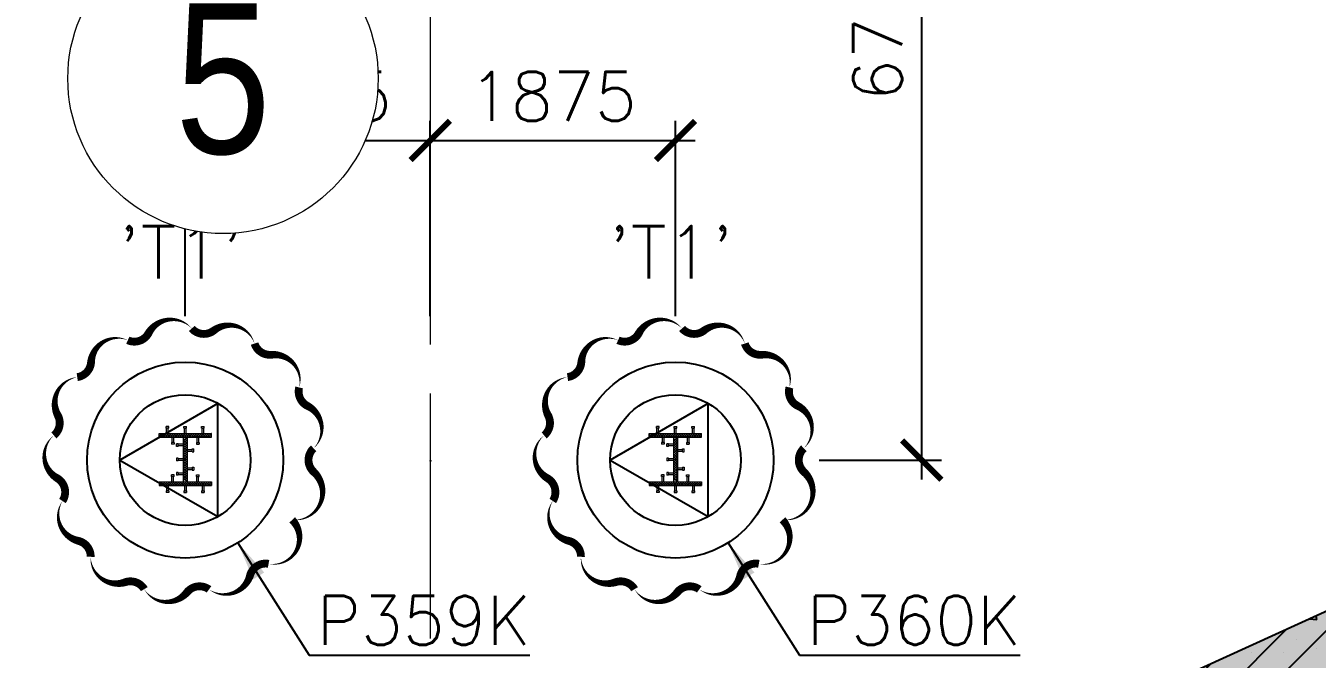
# Model space of a CAD drawing. Header units: millimetres. Extents: x -346728 to 1320345, y -537202 to -385966.
# Drawn here: x 173745 to 183622, y -493241 to -488395 of the extents above; entities that cross this region are included whole.
import ezdxf
from ezdxf.enums import TextEntityAlignment as Align

# ---------------------------------------------------------------- set-up
doc = ezdxf.new("R2010")
doc.units = ezdxf.units.MM
doc.header["$LTSCALE"] = 100
doc.set_wipeout_variables(frame=1)
doc.linetypes.add('X1326_GLB$0$CENTER', pattern=[2, 1.25, -0.25, 0.25, -0.25])
for name, color, linetype, lineweight in [('0 T KY HIEU', 7, 'Continuous', 9), ('0 T TEXT', 7, 'Continuous', 13), ('KCMANH', 8, 'Continuous', 13), ('KINGPOST', 5, 'Continuous', 20), ('X1326_GLB$0$A-tim', 8, 'X1326_GLB$0$CENTER', 9)]:
    doc.layers.add(name, color=color, linetype=linetype, lineweight=lineweight)
doc.layers.add('CL load', color=1, linetype='Continuous', plot=False)
for name, color, linetype in [('hach', 253, 'Continuous'), ('PILE MARK', 8, 'Continuous'), ('PL', 3, 'Continuous'), ('PLT', 6, 'Continuous'), ('W2', 4, 'Continuous'), ('XR_1326_csPL$0$hach', 253, 'Continuous'), ('XR_1326_csPL$0$SY', 1, 'Continuous'), ('XR_1326_csPL$0$W2', 4, 'Continuous')]:
    doc.layers.add(name, color=color, linetype=linetype)
doc.styles.add('simplex', font='simplex.shx')
doc.styles.add('VNI-HELSE-CONDENSE', font='VHELVCN.TTF')
doc.dimstyles.new('100', dxfattribs={"dimscale": 150, "dimtxt": 2.5, "dimasz": 2, "dimexe": 1, "dimexo": 1, "dimgap": 1, "dimtad": 1, "dimdec": 0, "dimzin": 0, "dimdsep": 46, "dimtxsty": 'simplex', "dimblk": 'ARCHTICK', "dimcen": 1, "dimdle": 1, "dimclrd": 256, "dimclre": 256, "dimclrt": 6, "dimadec": 0, "dimazin": 0, "dimtfac": 1, "dimtdec": 0, "dimtix": 1, "dimtmove": 2, "dimatfit": 3, "dimfxl": 1, "dimtolj": 1, "dimtzin": 0, "dimarcsym": 0})
pattern_1 = [(45, (188543.33, 11377564.439), (-8.980256121, 8.980256121), []), (135, (188543.33, 11377564.439), (-8.980256121, -8.980256121), [])]

# ---------------------------------------------------------------- blocks, each defined once
blk = doc.blocks.new('_ArchTick')
at = {"color": 0, "linetype": 'ByBlock', "const_width": 0.15}
blk.add_lwpolyline([(-0.5, -0.5), (0.5, 0.5)], dxfattribs=at)
blk = doc.blocks.new('*D513')
at = {"layer": 'CL load', "lineweight": -2, "transparency": 16777216}
for p, q in [((174963.6, -490617.2), (174963.6, -489122)), ((176838.6, -490617.2), (176838.6, -489122)), ((174813.6, -489272), (176988.6, -489272))]:
    blk.add_line(p, q, dxfattribs=at)
at = {"layer": 'DEFPOINTS', "color": 0, "transparency": 16777216}
for p in [(176838.6, -489272), (174963.6, -490767.2, 0), (176838.6, -490767.2, 0)]:
    blk.add_point(p, dxfattribs=at)
at = {"layer": 'CL load', "lineweight": -2, "transparency": 16777216, "xscale": 300, "yscale": 300, "zscale": 300, "rotation": 180}
blk.add_blockref('_ArchTick', (174963.6, -489272), dxfattribs=at)
at = {"layer": 'CL load', "lineweight": -2, "transparency": 16777216, "xscale": 300, "yscale": 300, "zscale": 300}
blk.add_blockref('_ArchTick', (176838.6, -489272), dxfattribs=at)
at = {"layer": 'CL load', "color": 6, "transparency": 16777216, "insert": (175901.1, -488934.5), "char_height": 375, "attachment_point": 5, "style": 'simplex'}
blk.add_mtext('\\A1;1875', dxfattribs=at)
blk = doc.blocks.new('*D514')
at = {"layer": 'CL load', "lineweight": -2, "transparency": 16777216}
for p, q in [((176838.6, -490617.2), (176838.6, -489122)), ((178713.6, -490617.2), (178713.6, -489122)), ((176688.6, -489272), (178863.6, -489272))]:
    blk.add_line(p, q, dxfattribs=at)
at = {"layer": 'DEFPOINTS', "color": 0, "transparency": 16777216}
for p in [(178713.6, -489272), (176838.6, -490767.2, 0), (178713.6, -490767.2, 0)]:
    blk.add_point(p, dxfattribs=at)
at = {"layer": 'CL load', "lineweight": -2, "transparency": 16777216, "xscale": 300, "yscale": 300, "zscale": 300, "rotation": 180}
blk.add_blockref('_ArchTick', (176838.6, -489272), dxfattribs=at)
at = {"layer": 'CL load', "lineweight": -2, "transparency": 16777216, "xscale": 300, "yscale": 300, "zscale": 300}
blk.add_blockref('_ArchTick', (178713.6, -489272), dxfattribs=at)
at = {"layer": 'CL load', "color": 6, "transparency": 16777216, "insert": (177776.1, -488934.5), "char_height": 375, "attachment_point": 5, "style": 'simplex'}
blk.add_mtext('\\A1;1875', dxfattribs=at)
blk = doc.blocks.new('*D515')
at = {"layer": 'CL load', "lineweight": -2, "transparency": 16777216}
for p, q in [((180597.6, -491867.2), (180597.6, -484791.8)), ((180371.2, -484941.8), (180747.6, -484941.8)), ((179813.6, -491717.2), (180747.6, -491717.2))]:
    blk.add_line(p, q, dxfattribs=at)
at = {"layer": 'DEFPOINTS', "color": 0, "transparency": 16777216}
for p in [(180221.2, -484941.8, 0), (180597.6, -484941.8), (179663.6, -491717.2, 0)]:
    blk.add_point(p, dxfattribs=at)
at = {"layer": 'CL load', "lineweight": -2, "transparency": 16777216, "xscale": 300, "yscale": 300, "zscale": 300}
for p, rotation in [((180597.6, -484941.8), 90), ((180597.6, -491717.2), 270)]:
    blk.add_blockref('_ArchTick', p, dxfattribs=dict(at, rotation=rotation))
at = {"layer": 'CL load', "color": 6, "transparency": 16777216, "insert": (180260.1, -488329.5), "char_height": 375, "attachment_point": 5, "rotation": 90, "style": 'simplex'}
blk.add_mtext('\\A1;6775', dxfattribs=at)
blk = doc.blocks.new('LVL-KHUNGTEN')
blk.add_lwpolyline([(61072.9, 41092.8), (119123.5, 41092.8), (119123.5, 61.9), (61072.9, 61.9)], close=True)
blk = doc.blocks.new('T STT')
at = {"color": 7, "linetype": 'Continuous'}
blk.add_wipeout([(376643.7, 277984.1), (376755.9, 277976.2), (376878.7, 277948.8), (377024.5, 277887.7), (377155.7, 277798.8), (377265.6, 277687.4), (377334.3, 277588), (377397.7, 277451.4), (377432.6, 277317.1), (377443.7, 277184.1), (377432.5, 277050.8), (377404, 276935.1), (377364.8, 276837.6), (377294.2, 276718.4), (377202.6, 276611.8), (377121.8, 276542.7), (377010.9, 276473.4), (376887.8, 276422.3), (376741.1, 276390.1), (376643.7, 276384.1), (376531.6, 276392), (376392.4, 276424.6), (376244.6, 276490.8), (376127.4, 276573.1), (376049.1, 276649), (375987, 276727.3), (375927.4, 276827.9), (375875.7, 276960.2), (375852.6, 277065.4), (375843.7, 277184.1), (375850, 277284.4), (375876.6, 277411.2), (375908.4, 277499.2), (375963.6, 277605.5), (376039.8, 277708.9), (376130.3, 277797.7), (376215.5, 277859.9), (376312.8, 277912.5), (376425.6, 277953.8), (376556.9, 277979.4)], dxfattribs=at)
at = {"layer": '0 T KY HIEU', "color": 7}
blk.add_circle((376643.7, 277184.1), 800, dxfattribs=at)
at = {"layer": '0 T TEXT', "color": 7, "style": 'VNI-HELSE-CONDENSE'}
blk.add_attdef('0', text='', height=750, dxfattribs=at).set_placement((376643.7, 277184.1), align=Align.MIDDLE_CENTER)
blk = doc.blocks.new('MB HANG RAO TAM')
at = {"layer": 'XR_1326_csPL$0$SY'}
blk.add_point((28950.1, -6775.3, 0), dxfattribs=at)
ref = blk.add_blockref('T STT', (-531413.8, -415071.3, -2471.8), dxfattribs=dict(xscale=1.483571909629973, yscale=1.483571909629973, zscale=1.483571909629973))
ref.add_attrib('0', '5', dxfattribs={"layer": '0 T TEXT', "color": 7, "height": 1150, "style": 'VNI-HELSE-CONDENSE'}).set_placement((27364.2, -3848.7, -2471.8), align=Align.MIDDLE_CENTER)
blk = doc.blocks.new('KP50')
at = {"ltscale": 0.1}
h = blk.add_hatch(color=6, dxfattribs=at)
h.dxf.hatch_style = 1
h.paths.add_polyline_path([(14.4, 171.2), (-14.4, 171.2), (-14.4, 142.4)])
h.paths.add_polyline_path([(-14.4, -142.4), (-14.4, -171.2), (14.4, -171.2)])
at = {"layer": 'KCMANH', "linetype": 'ByBlock'}
h = blk.add_hatch(dxfattribs=at)
h.set_pattern_fill('ANSI37', color=6, scale=4, style=0)
h.set_pattern_definition(pattern_1)
h.paths.add_polyline_path([(-200, 200), (-200, 171.2), (200, 171.2), (200, 200)])
h = blk.add_hatch(dxfattribs=at)
h.set_pattern_fill('ANSI37', color=6, scale=4, style=0)
h.set_pattern_definition([(45, (188728.93, 11377564.439), (-8.980256121, 8.980256121), []), (135, (188728.93, 11377564.439), (-8.980256121, -8.980256121), [])])
h.paths.add_polyline_path([(14.4, 171.2), (-14.4, 142.4), (-14.4, -142.4), (14.4, -171.2)])
h = blk.add_hatch(dxfattribs=at)
h.set_pattern_fill('ANSI37', color=6, scale=4, style=0)
h.set_pattern_definition(pattern_1)
h.paths.add_polyline_path([(-200, -171.2), (-200, -200), (200, -200), (200, -171.2)])
for p, q in [((-125.2, 252.8), (-146, 252.8)), ((-146, 240), (-146, 252.8)), ((-125.2, 240), (-146, 240)), ((-142, 200), (-142, 240)), ((-129.2, 200), (-129.2, 240)), ((-125.2, 240), (-125.2, 252.8)), ((-10.4, 252.8), (10.4, 252.8)), ((-10.4, 240), (-10.4, 252.8)), ((-10.4, 240), (10.4, 240)), ((-6.4, 200), (-6.4, 240)), ((6.4, 200), (6.4, 240)), ((10.4, 240), (10.4, 252.8)), ((125.2, 252.8), (146, 252.8)), ((125.2, 240), (125.2, 252.8)), ((125.2, 240), (146, 240)), ((129.2, 200), (129.2, 240)), ((142, 200), (142, 240)), ((146, 240), (146, 252.8)), ((-85.2, 131.2), (-106, 131.2)), ((-106, 131.2), (-106, 118.4)), ((-85.2, 118.4), (-106, 118.4)), ((-102, 171.2), (-102, 131.2)), ((-89.2, 171.2), (-89.2, 131.2)), ((-85.2, 131.2), (-85.2, 118.4)), ((-67.2, 99.6), (-67.2, 120.4)), ((-54.4, 120.4), (-67.2, 120.4)), ((-54.4, 99.6), (-67.2, 99.6)), ((-54.4, 99.6), (-54.4, 120.4)), ((-14.4, 116.4), (-54.4, 116.4)), ((-14.4, 103.6), (-54.4, 103.6)), ((85.2, 131.2), (106, 131.2)), ((85.2, 131.2), (85.2, 118.4)), ((85.2, 118.4), (106, 118.4)), ((89.2, 171.2), (89.2, 131.2)), ((102, 171.2), (102, 131.2)), ((106, 131.2), (106, 118.4)), ((-67.2, 10.4), (-67.2, -10.4)), ((-54.4, 10.4), (-67.2, 10.4)), ((-54.4, 10.4), (-54.4, -10.4)), ((-14.4, 6.4), (-54.4, 6.4)), ((14.4, 76.4), (54.4, 76.4)), ((14.4, 63.6), (54.4, 63.6)), ((54.4, 59.6), (54.4, 80.4)), ((54.4, 80.4), (67.2, 80.4)), ((54.4, 59.6), (67.2, 59.6)), ((67.2, 59.6), (67.2, 80.4)), ((-54.4, -10.4), (-67.2, -10.4)), ((-14.4, -6.4), (-54.4, -6.4)), ((14.4, -63.6), (54.4, -63.6)), ((14.4, -76.4), (54.4, -76.4)), ((54.4, -59.6), (54.4, -80.4)), ((54.4, -59.6), (67.2, -59.6)), ((54.4, -80.4), (67.2, -80.4)), ((67.2, -59.6), (67.2, -80.4)), ((-85.2, -118.4), (-106, -118.4)), ((-106, -131.2), (-106, -118.4)), ((-85.2, -131.2), (-106, -131.2)), ((-102, -171.2), (-102, -131.2)), ((-89.2, -171.2), (-89.2, -131.2)), ((-85.2, -131.2), (-85.2, -118.4)), ((-67.2, -99.6), (-67.2, -120.4)), ((-54.4, -99.6), (-67.2, -99.6)), ((-54.4, -120.4), (-67.2, -120.4)), ((-54.4, -99.6), (-54.4, -120.4)), ((-14.4, -103.6), (-54.4, -103.6)), ((-14.4, -116.4), (-54.4, -116.4)), ((85.2, -118.4), (106, -118.4)), ((85.2, -131.2), (85.2, -118.4)), ((85.2, -131.2), (106, -131.2)), ((89.2, -171.2), (89.2, -131.2)), ((102, -171.2), (102, -131.2)), ((106, -131.2), (106, -118.4)), ((-125.2, -240), (-146, -240)), ((-146, -240), (-146, -252.8)), ((-125.2, -252.8), (-146, -252.8)), ((-142, -200), (-142, -240)), ((-129.2, -200), (-129.2, -240)), ((-125.2, -240), (-125.2, -252.8)), ((-10.4, -240), (10.4, -240)), ((-10.4, -240), (-10.4, -252.8)), ((-10.4, -252.8), (10.4, -252.8)), ((-6.4, -200), (-6.4, -240)), ((6.4, -200), (6.4, -240)), ((10.4, -240), (10.4, -252.8)), ((125.2, -240), (146, -240)), ((125.2, -240), (125.2, -252.8)), ((125.2, -252.8), (146, -252.8)), ((129.2, -200), (129.2, -240)), ((142, -200), (142, -240)), ((146, -240), (146, -252.8))]:
    blk.add_line(p, q, dxfattribs=at)
at = {"layer": 'KINGPOST', "color": 6, "linetype": 'ByBlock'}
for p, q in [((-200, 200), (200, 200)), ((-200, 171.2), (-200, 200)), ((200, 171.2), (200, 200)), ((-200, 171.2), (200, 171.2)), ((-14.4, 171.2), (-14.4, -171.2)), ((-14.4, 142.4), (14.4, 171.2)), ((14.4, 171.2), (14.4, -171.2)), ((-200, -171.2), (200, -171.2)), ((-200, -171.2), (-200, -200)), ((-14.4, -142.4), (14.4, -171.2)), ((200, -171.2), (200, -200)), ((-200, -200), (200, -200))]:
    blk.add_line(p, q, dxfattribs=at)
blk.add_lwpolyline([(-14.4, 0), (14.4, 0)], dxfattribs=at)
blk = doc.blocks.new('B1 Kingpost Layout Plan1')
at = {"layer": 'KCMANH', "linetype": 'ByBlock'}
for p in [(24600, -76947, 0), (28350, -76947, 0)]:
    blk.add_blockref('KP50', p, dxfattribs=at)

msp = doc.modelspace()

# ---------------------------------------------------------------- hatches: boundary and pattern name
at = {"ltscale": 0.1}
h = msp.add_hatch(color=6, dxfattribs=at)
h.dxf.hatch_style = 1
h.paths.add_polyline_path([(174978, -491546), (174949.2, -491546), (174949.2, -491574.8)])
h.paths.add_polyline_path([(174949.2, -491859.6), (174949.2, -491888.4), (174978, -491888.4)])
h = msp.add_hatch(color=6, dxfattribs=at)
h.dxf.hatch_style = 1
h.paths.add_polyline_path([(178728, -491546), (178699.2, -491546), (178699.2, -491574.8)])
h.paths.add_polyline_path([(178699.2, -491859.6), (178699.2, -491888.4), (178728, -491888.4)])
at = {"layer": 'hach'}
h = msp.add_hatch(dxfattribs=at)
h.set_pattern_fill('ANSI31', color=256, scale=70)
h.set_pattern_definition([(45, (121918.56, -508591.22), (-157.15448, 157.15448), [])])
h.paths.add_polyline_path([(142200.7, -410142.2), (128621.2, -428107.5), (155914.1, -501359), (162214.1, -503970.9), (238136.4, -469396.6), (242695.2, -462329.4), (242687.2, -415142.7), (237685.1, -410142.2)])
h.paths.add_polyline_path([(142797.9, -411342.2), (129975.7, -428305.7), (156856.2, -500450.6), (162191.6, -502662.6), (237318.8, -468450.4), (241495.1, -461976.1), (241487, -415639.4), (237188.2, -411342.2)], flags=16)
h = msp.add_hatch(dxfattribs=at)
h.set_pattern_fill('AR-CONC', color=256, scale=4)
h.set_pattern_definition([(50, (121918.56, -508591.2), (728.7387, -63.7563), [76.2, -838.2]), (355, (121918.56, -508591.2), (-140.9737, 764.2274), [60.96, -670.5623]), (100.45144, (121979.3, -508596.54), (587.765, 700.471), [64.76, -712.361]), (46.1842, (121918.6, -508388), (1084.316, -168.1693), [114.3, -1257.3]), (96.63556, (122008.9, -508402), (949.6165, 989.7045), [97.14, -1068.5424]), (351.18415, (121918.6, -508388), (949.6165, 989.7045), [91.44, -1005.839]), (21, (122020.16, -508438.8), (606.4576, -409.0608), [76.2, -838.2]), (326, (122020.16, -508438.8), (247.208, 736.752), [60.96, -670.56]), (71.45144, (122070.7, -508472.9), (853.6657, 327.691), [64.76, -712.3598]), (37.5, (121918.56, -508591.22), (12.3544, 338.22016), [0, -662.432, 0, -680.72, 0, -673.1]), (7.5, (121918.56, -508591.22), (267.27865, 400.7223), [0, -388.112, 0, -647.192, 0, -256.54]), (327.5, (121692, -508591.22), (542.3624, -22.91498), [0, -254, 0, -792.48, 0, -1051.56]), (317.5, (121590.4, -508591.2), (592.5167, 101.706), [0, -330.2, 0, -526.288, 0, -746.76])])
h.paths.add_polyline_path([(142200.7, -410142.2), (128621.2, -428107.5), (155914.1, -501359), (162214.1, -503970.9), (238136.4, -469396.6), (242695.2, -462329.4), (242687.2, -415142.7), (237685.1, -410142.2)])
h.paths.add_polyline_path([(142797.9, -411342.2), (129975.7, -428305.7), (156856.2, -500450.6), (162191.6, -502662.6), (237318.8, -468450.4), (241495.1, -461976.1), (241487, -415639.4), (237188.2, -411342.2)], flags=16)

# ---------------------------------------------------------------- linework, layer by layer
at = {"color": 6, "elevation": -2718.3}
for points in [[(175945.7, -491627.3, 0, 60, 0.520567), (175899, -491302.9, 60, 60, -0.353453), (175835.4, -491161.7, 0, 60, 0.520567), (175623, -490911.5, 60, 60, -0.353492), (175494.1, -490825.8, 0, 60, 0.520567), (175181.3, -490726.9, 60, 60, -0.39449), (175013.9, -490710.5, 0, 60, 0.520567), (174683, -490747.2, 60, 60, -0.390715), (174524.8, -490800.6, 0, 60, 0.520567), (174243.5, -490969.5, 60, 60, -0.353493), (174138, -491082.8, 0, 60, 0.520567), (173989.5, -491375.5, 60, 60, -0.357135), (173959.1, -491528.5, 0, 60, 0.520567), (173984.9, -491856.3, 60, 60, -0.428971), (174025.2, -492030.2, 0, 60, 0.520567), (174145.9, -492335, 60, 60, -0.353458), (174240.6, -492457.5, 0, 60, 0.520567), (174505.2, -492651.6, 60, 60, -0.353489), (174650.5, -492705, 0, 60, 0.520567), (174977.7, -492728.6, 60, 60, -0.398275), (175145.7, -492706.6, 0, 60, 0.520567), (175460.3, -492598.2, 60, 60, -0.38695), (175601.4, -492511.1, 0, 60, 0.731435), (175782, -492174.8, 0, 60, 0.720683), (175946.6, -491807.8, 60, 60, -0.435898)], [(179695.7, -491627.3, 0, 60, 0.520567), (179649, -491302.9, 60, 60, -0.353453), (179585.4, -491161.7, 0, 60, 0.520567), (179373, -490911.5, 60, 60, -0.353492), (179244.1, -490825.8, 0, 60, 0.520567), (178931.3, -490726.9, 60, 60, -0.39449), (178763.9, -490710.5, 0, 60, 0.520567), (178433, -490747.2, 60, 60, -0.390715), (178274.8, -490800.6, 0, 60, 0.520567), (177993.5, -490969.5, 60, 60, -0.353493), (177888, -491082.8, 0, 60, 0.520567), (177739.5, -491375.5, 60, 60, -0.357135), (177709.1, -491528.5, 0, 60, 0.520567), (177734.9, -491856.3, 60, 60, -0.428971), (177775.2, -492030.2, 0, 60, 0.520567), (177895.9, -492335, 60, 60, -0.353458), (177990.6, -492457.5, 0, 60, 0.520567), (178255.2, -492651.6, 60, 60, -0.353489), (178400.5, -492705, 0, 60, 0.520567), (178727.7, -492728.6, 60, 60, -0.398275), (178895.7, -492706.6, 0, 60, 0.520567), (179210.3, -492598.2, 60, 60, -0.38695), (179351.4, -492511.1, 0, 60, 0.731435), (179532, -492174.8, 0, 60, 0.720683), (179696.6, -491807.8, 60, 60, -0.435898)]]:
    msp.add_lwpolyline(points, format="xyseb", close=True, dxfattribs=at)
at = {"layer": 'PL', "elevation": -1404.9}
for points in [[(175213.6, -492150.2), (175213.6, -491284.1), (174463.6, -491717.2)], [(175213.6, -492150.2), (175213.6, -491284.1), (174463.6, -491717.2)], [(178963.6, -492150.2), (178963.6, -491284.1), (178213.6, -491717.2)], [(178963.6, -492150.2), (178963.6, -491284.1), (178213.6, -491717.2)]]:
    msp.add_lwpolyline(points, close=True, dxfattribs=at)
at = {"layer": 'PL'}
for centre, radius in [((174963.6, -491717.2, -1404.9), 750), ((174963.6, -491717.2, -1404.9), 750), ((178713.6, -491717.2, -1404.9), 750), ((178713.6, -491717.2, -1404.9), 750), ((174963.6, -491717.2, -1404.9), 500), ((174963.6, -491717.2, -1404.9), 500), ((178713.6, -491717.2, -1404.9), 500), ((178713.6, -491717.2, -1404.9), 500)]:
    msp.add_circle(centre, radius, dxfattribs=at)
at = {"layer": 'W2', "ltscale": 0.5, "elevation": -1404.9}
msp.add_lwpolyline([(142797.9, -411342.2), (129975.7, -428305.7), (156856.2, -500450.6), (162191.6, -502662.6), (237318.8, -468450.4), (241495.1, -461976.1), (241487, -415639.4), (237188.2, -411342.2)], close=True, dxfattribs=at)
at = {"layer": 'X1326_GLB$0$A-tim', "ltscale": 15}
msp.add_line((176838.6, -398208.6, -1404.9), (176838.6, -512162.7, -1404.9), dxfattribs=at)
at = {"layer": 'XR_1326_csPL$0$hach', "color": 250}
for p, q in [((181545.7, -495167.5, -1404.9), (183966.8, -492746.4, -1404.9)), ((183560.9, -492931.2, -1404.9), (183618.5, -492936.2, -1404.9)), ((183618.4, -492936.3, -1404.9), (183613.1, -492907.5, -1404.9)), ((180968.6, -495430.3, -1404.9), (183389.7, -493009.2, -1404.9)), ((183467.6, -493090.7, -1404.9), (183467.6, -493090.7, -1404.9)), ((183619, -493157.5, -1404.9), (183619, -493157.5, -1404.9)), ((183116.9, -493191.1, -1404.9), (183116.9, -493191.1, -1404.9)), ((183364.6, -493191, -1404.9), (183364.6, -493191, -1404.9))]:
    msp.add_line(p, q, dxfattribs=at)
at = {"layer": 'XR_1326_csPL$0$W2', "color": 7, "ltscale": 0.5}
msp.add_line((162191.6, -502662.6, -1404.9), (237318.8, -468450.4, -1404.9), dxfattribs=at)

# ---------------------------------------------------------------- block references
at = {"extrusion": (0.00597, -2.28885e-18, 0.999982), "xscale": 3.385207865094198, "yscale": 3.385207865094198, "zscale": 3.385207865094198}
msp.add_blockref('LVL-KHUNGTEN', (-107243.5, -525073.6, -287.1), dxfattribs=at)

# ---------------------------------------------------------------- texts
at = {"layer": 'PILE MARK', "color": 4, "style": 'simplex'}
for s, p in [('P359K', (175968.8, -493131.7, -1404.9)), ('P360K', (179718.8, -493131.7, -1404.9))]:
    msp.add_text(s, height=375, dxfattribs=at).set_placement(p)
at = {"layer": 'PLT', "style": 'simplex'}
for p in [(174450.3, -490327, -1404.9), (178200.3, -490327, -1404.9)]:
    msp.add_text("'T1'", height=400, dxfattribs=at).set_placement(p)

# ---------------------------------------------------------------- dimensions: what is measured, and where the dimension line sits
at = {"layer": 'CL load'}
dim = msp.add_linear_dim(base=(180597.6, -484941.8, -1404.9), p1=(179663.6, -491717.2, -1404.9), p2=(180221.2, -484941.8, -1404.9), angle=90, dimstyle='100', dxfattribs=at)
dim.commit()
dim.dimension.update_dxf_attribs({"geometry": '*D515', "text_midpoint": (180260.1, -488329.5, -1404.9)})
for base, p1, p2, picture, middle in [((176838.6, -489272, -1404.9), (174963.6, -490767.2, -1404.9), (176838.6, -490767.2, -1404.9), '*D513', (175901.1, -488934.5, -1404.9)), ((178713.6, -489272, -1404.9), (176838.6, -490767.2, -1404.9), (178713.6, -490767.2, -1404.9), '*D514', (177776.1, -488934.5, -1404.9))]:
    dim = msp.add_linear_dim(base=base, p1=p1, p2=p2, dimstyle='100', dxfattribs=at)
    dim.commit()
    dim.dimension.update_dxf_attribs({"geometry": picture, "text_midpoint": middle})

# ---------------------------------------------------------------- leaders
at = {"layer": 'PILE MARK'}
for points in [[(175365.8, -492350.2, -1404.9), (175911.5, -493209.3, -1404.9), (177600.3, -493209.3, -1404.9)], [(179115.8, -492350.2, -1404.9), (179661.5, -493209.3, -1404.9), (181350.3, -493209.3, -1404.9)]]:
    msp.add_leader(points, dimstyle='100', override={"dimgap": 1, "dimtad": 0}, dxfattribs=at)

# ---------------------------------------------------------------- next in the draw order: block references
msp.add_blockref('MB HANG RAO TAM', (147888.6, -484948.9, 0))

# ---------------------------------------------------------------- next in the draw order: block references
msp.add_blockref('B1 Kingpost Layout Plan1', (150363.7, -414766, -1404.9))

doc.saveas('drawing.dxf')
